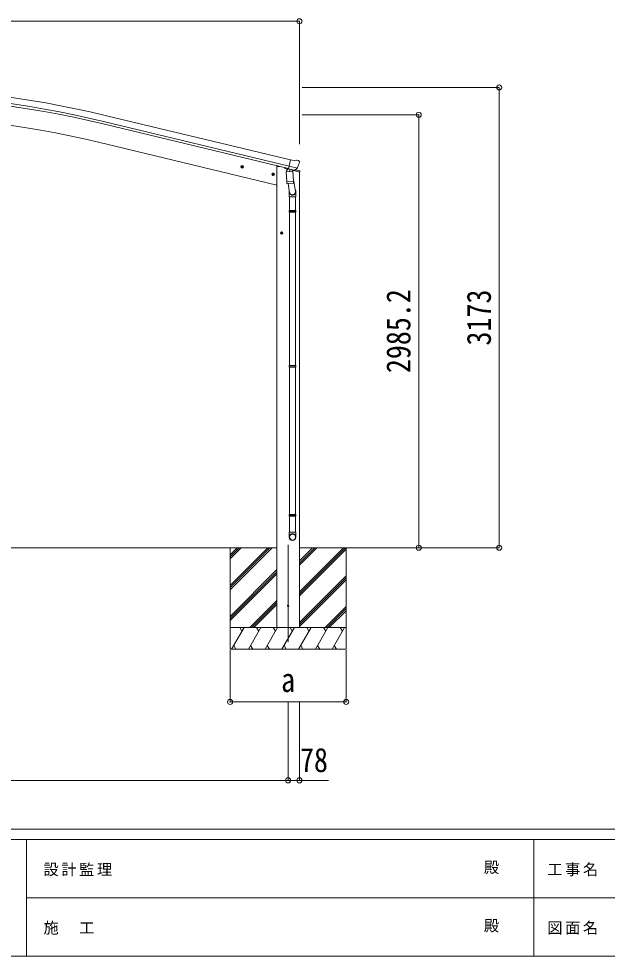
# Model space of a CAD drawing. Units: millimetres at full size, sheet at 1:35. Extents: x -9783 to 9892, y -6828 to 6752.
# Drawn here: x -4022 to 36, y -6828 to -365 of the extents above; entities that cross this region are included whole.
import ezdxf
from ezdxf.enums import TextEntityAlignment as Align

# ---------------------------------------------------------------- set-up
doc = ezdxf.new("R2010")
doc.units = ezdxf.units.MM
doc.header["$LTSCALE"] = 35
doc.header["$PDMODE"] = 32
doc.header["$PDSIZE"] = 35
for name, color, linetype, lineweight in [('0-0_0', 7, 'Continuous', 9), ('0-1_本体', 4, 'Continuous', 9), ('0-2_部品', 7, 'Continuous', 9), ('0-8_PARTS2', 2, 'Continuous', 9), ('0-A_寸法', 6, 'Continuous', 9), ('F-0_240', 7, 'Continuous', 9)]:
    doc.layers.add(name, color=color, linetype=linetype, lineweight=lineweight)
doc.styles.add('ＭＳ ゴシック', font='')
doc.styles.get('ＭＳ ゴシック').set_extended_font_data('MS Gothic')

msp = doc.modelspace()

# ---------------------------------------------------------------- linework, layer by layer
at = {"layer": '0-0_0'}
for p, q in [((-7913.2, -4011.94), (-2242.31, -4011.94)), ((-2564.26, -4011.93), (-2564.26, -4711.93)), ((-2564.26, -4272.66), (-2303.53, -4011.93)), ((-2564.26, -4286.8), (-2289.39, -4011.93)), ((-2564.26, -4300.94), (-2275.25, -4011.93)), ((-2564.26, -4088.81), (-2487.38, -4011.93)), ((-2564.26, -4074.67), (-2501.52, -4011.93)), ((-2564.26, -4060.53), (-2515.66, -4011.93)), ((-2086.26, -4131.31), (-1966.88, -4011.93)), ((-2086.26, -4117.17), (-1981.02, -4011.93)), ((-2086.26, -4103.03), (-1995.16, -4011.93)), ((-2086.26, -4011.94), (-1444.76, -4011.95)), ((-2086.26, -4315.16), (-1783.04, -4011.94)), ((-2086.26, -4329.3), (-1768.9, -4011.94)), ((-2086.26, -4343.44), (-1764.26, -4021.44)), ((-1764.26, -4011.93), (-1764.26, -4711.93)), ((-2564.26, -4484.79), (-2242.26, -4162.79)), ((-2564.26, -4498.93), (-2242.26, -4176.93)), ((-2564.26, -4513.07), (-2242.26, -4191.07)), ((-2086.26, -4527.29), (-1764.26, -4205.29)), ((-2086.26, -4541.43), (-1764.26, -4219.43)), ((-2086.26, -4555.57), (-1764.26, -4233.57)), ((-2429.27, -4561.93), (-2242.26, -4374.92)), ((-2415.13, -4561.93), (-2242.26, -4389.06)), ((-2400.98, -4561.93), (-2242.26, -4403.21)), ((-1908.77, -4561.93), (-1764.26, -4417.42)), ((-1894.63, -4561.93), (-1764.26, -4431.56)), ((-1880.48, -4561.93), (-1764.26, -4445.71)), ((-1764.26, -4561.93), (-2564.26, -4561.93)), ((-2553.97, -4711.93), (-2467.37, -4561.93)), ((-2482.37, -4587.91), (-2497.37, -4561.93)), ((-2438.5, -4711.93), (-2351.9, -4561.93)), ((-2366.9, -4587.91), (-2381.9, -4561.93)), ((-2323.03, -4711.93), (-2236.43, -4561.93)), ((-2251.43, -4587.91), (-2266.43, -4561.93)), ((-2086.51, -4561.94), (-2242.01, -4561.94)), ((-2207.56, -4711.93), (-2120.96, -4561.93)), ((-2135.96, -4587.91), (-2150.96, -4561.93)), ((-2092.09, -4711.93), (-2005.49, -4561.93)), ((-2020.49, -4587.91), (-2035.49, -4561.93)), ((-1976.62, -4711.93), (-1890.02, -4561.93)), ((-1920.02, -4561.93), (-1905.02, -4587.91)), ((-1861.15, -4711.93), (-1774.55, -4561.93)), ((-1804.55, -4561.93), (-1789.55, -4587.91)), ((-2564.26, -4711.93), (-1764.26, -4711.93)), ((-2538.97, -4685.95), (-2523.97, -4711.93)), ((-2423.5, -4685.95), (-2408.5, -4711.93)), ((-2308.03, -4685.95), (-2293.03, -4711.93)), ((-2192.56, -4685.95), (-2177.56, -4711.93)), ((-2077.09, -4685.95), (-2062.09, -4711.93)), ((-1961.62, -4685.95), (-1946.62, -4711.93)), ((-1846.15, -4685.95), (-1831.15, -4711.93))]:
    msp.add_line(p, q, dxfattribs=at)
at = {"layer": '0-1_本体'}
for p, q in [((-2147.45, -1338.2), (-3426.59, -1031.12)), ((-2161.45, -1396.55), (-3440.6, -1089.46)), ((-2157.52, -1380.18), (-3436.67, -1073.1)), ((-2242.01, -1511.93), (-3471.18, -1216.84)), ((-2242.26, -1382.55), (-2222.26, -1382.55)), ((-2242.26, -4561.93), (-2242.26, -1382.55)), ((-2222.26, -1382.55), (-2188.75, -1390.59)), ((-2086.26, -4561.93), (-2086.26, -1421.76))]:
    msp.add_line(p, q, dxfattribs=at)
for radius in [7073, 7029.83, 7013, 6882]:
    msp.add_arc((-5077.75, -7908.69), radius, 76.5, 103.5, dxfattribs=at)
at = {"layer": '0-2_部品'}
for p, q in [((-2121.57, -1342.81), (-2147.5, -1336.59)), ((-2121.57, -1342.81), (-2108.31, -1340.12)), ((-2093.83, -1343.3), (-2107.01, -1340.14)), ((-2090.73, -1345.55), (-2086.88, -1351.85)), ((-2086.52, -1354.13), (-2086.79, -1355.28)), ((-2490.64, -1383.46), (-2471.19, -1388.13)), ((-2483.05, -1378.6), (-2488.21, -1384.04)), ((-2483.25, -1395.52), (-2478.58, -1376.07)), ((-2475.75, -1380.35), (-2483.05, -1378.6)), ((-2478.78, -1392.99), (-2473.62, -1387.55)), ((-2473.62, -1387.55), (-2475.75, -1380.35)), ((-2188.95, -1390.07), (-2188.95, -1393.22)), ((-2166.91, -1402.46), (-2185.12, -1398.09)), ((-2177.64, -1419.99), (-2131.96, -1416.79)), ((-2172.97, -1486.83), (-2177.64, -1419.99)), ((-2163.23, -1398.22), (-2176.54, -1413.54)), ((-2176.54, -1413.54), (-2176.1, -1419.88)), ((-2162.28, -1398.16), (-2163.23, -1398.22)), ((-2159.2, -1400.63), (-2160.73, -1400.26)), ((-2122.5, -1409.44), (-2159.2, -1400.63)), ((-2100.57, -1394.43), (-2158.08, -1380.63)), ((-2153.25, -1402.45), (-2152.23, -1417.06)), ((-2125.04, -1411.45), (-2150.85, -1417.88)), ((-2133.73, -1413.62), (-2133.5, -1416.9)), ((-2131.96, -1416.79), (-2127.28, -1483.63)), ((-2120.13, -1409.91), (-2127.65, -1408.11)), ((-2084.4, -1422.27), (-2127.21, -1411.99)), ((-2124.34, -1409.67), (-2124.28, -1410.41)), ((-2120.97, -1409.81), (-2122.5, -1409.44)), ((-2117.42, -1409.34), (-2101.04, -1394.85)), ((-2112.9, -1406.17), (-2086.7, -1412.46)), ((-2084.4, -1415.38), (-2084.4, -1422.27)), ((-2276.72, -1434.82), (-2257.27, -1439.49)), ((-2269.13, -1429.96), (-2274.29, -1435.4)), ((-2269.33, -1446.88), (-2264.66, -1427.43)), ((-2261.83, -1431.71), (-2269.13, -1429.96)), ((-2264.86, -1444.35), (-2259.7, -1438.9)), ((-2259.7, -1438.9), (-2261.83, -1431.71)), ((-2172.97, -1486.83), (-2127.28, -1483.63)), ((-2129.01, -1458.87), (-2113.1, -1555.04)), ((-2126.42, -1496.1), (-2127.3, -1483.63)), ((-2172.96, -1486.83), (-2172.07, -1499.52)), ((-2128.27, -1498.24), (-2169.96, -1501.15)), ((-2164.54, -1500.77), (-2153.8, -1564.36)), ((-2126.82, -1497.46), (-2126.82, -1497.46)), ((-2156.95, -1557.54), (-2156.95, -1592.2)), ((-2156.95, -1592.2), (-2110.95, -1592.2)), ((-2154.95, -1592.2), (-2154.95, -1686.2)), ((-2112.95, -1592.2), (-2112.95, -1686.2)), ((-2110.95, -1592.2), (-2110.95, -1557.84)), ((-2156.95, -1688.2), (-2155.95, -1686.2)), ((-2156.95, -1688.2), (-2110.95, -1688.2)), ((-2156.95, -1688.2), (-2156.95, -1696.2)), ((-2156.95, -1696.2), (-2110.95, -1696.2)), ((-2156.95, -1696.2), (-2155.95, -1698.2)), ((-2155.95, -1686.2), (-2111.95, -1686.2)), ((-2155.95, -1698.2), (-2111.95, -1698.2)), ((-2154.95, -1698.2), (-2154.95, -2755.95)), ((-2112.95, -1698.2), (-2112.95, -2755.95)), ((-2110.95, -1688.2), (-2111.95, -1686.2)), ((-2218.46, -1842.07), (-2198.46, -1842.07)), ((-2212.21, -1835.57), (-2215.96, -1842.07)), ((-2204.71, -1835.57), (-2212.21, -1835.57)), ((-2208.46, -1852.07), (-2208.46, -1832.07)), ((-2200.95, -1842.07), (-2204.71, -1835.57)), ((-2204.71, -1848.57), (-2200.95, -1842.07)), ((-2156.95, -2757.95), (-2155.95, -2755.95)), ((-2156.95, -2757.95), (-2110.95, -2757.95)), ((-2156.95, -2757.95), (-2156.95, -2765.95)), ((-2156.95, -2765.95), (-2110.95, -2765.95)), ((-2156.95, -2765.95), (-2155.95, -2767.95)), ((-2155.95, -2755.95), (-2111.95, -2755.95)), ((-2155.95, -2767.95), (-2111.95, -2767.95)), ((-2154.95, -2767.95), (-2154.95, -3782.57)), ((-2112.95, -2767.95), (-2112.95, -3782.57)), ((-2110.95, -2757.95), (-2111.95, -2755.95)), ((-2156.95, -3784.57), (-2155.95, -3782.57)), ((-2156.95, -3784.57), (-2110.95, -3784.57)), ((-2156.95, -3784.57), (-2156.95, -3792.57)), ((-2156.95, -3792.57), (-2110.95, -3792.57)), ((-2156.95, -3792.57), (-2155.95, -3794.57)), ((-2155.95, -3782.57), (-2111.95, -3782.57)), ((-2155.95, -3794.57), (-2111.95, -3794.57)), ((-2154.95, -3794.57), (-2154.95, -3904.57)), ((-2112.95, -3794.57), (-2112.95, -3904.57)), ((-2110.95, -3784.57), (-2111.95, -3782.57)), ((-2156.95, -3938.71), (-2156.95, -3904.57)), ((-2156.95, -3904.57), (-2110.95, -3904.57)), ((-2110.95, -3938.71), (-2110.95, -3904.57))]:
    msp.add_line(p, q, dxfattribs=at)
for points in [[(-2152.93, -1402.04), (-2162.66, -1399.7), (-2147.5, -1336.59)], [(-2488.21, -1384.04), (-2486.08, -1391.24), (-2478.78, -1392.99)], [(-2152.93, -1402.04), (-2152.7, -1402.19), (-2127.93, -1408.14), (-2127.65, -1408.11)], [(-2100.3, -1393.86), (-2100.88, -1394.7), (-2101.04, -1394.85)], [(-2274.29, -1435.4), (-2272.16, -1442.6), (-2264.86, -1444.35)], [(-2110.95, -1688.2), (-2110.95, -1696.2), (-2111.95, -1698.2)], [(-2215.96, -1842.07), (-2212.21, -1848.57), (-2204.71, -1848.57)], [(-2110.95, -2757.95), (-2110.95, -2765.95), (-2111.95, -2767.95)], [(-2110.95, -3784.57), (-2110.95, -3792.57), (-2111.95, -3794.57)]]:
    msp.add_lwpolyline(points, dxfattribs=at)
for centre, radius in [((-2480.92, -1385.79), 8.5), ((-2480.92, -1385.79), 7.7), ((-2480.92, -1385.79), 6.5), ((-2266.99, -1437.15), 8.5), ((-2266.99, -1437.15), 7.7), ((-2266.99, -1437.15), 6.5), ((-2208.46, -1842.07), 8.5), ((-2208.46, -1842.07), 7.7), ((-2208.46, -1842.07), 6.5)]:
    msp.add_circle(centre, radius, dxfattribs=at)
at = {"layer": '0-2_部品', "color": 4}
msp.add_circle((-2164.26, -4411.95), 4.5, dxfattribs=at)
at = {"layer": '0-2_部品'}
for centre, radius, start, end in [((-2107.71, -1343.06), 3, 76.5, 101.5), ((-2283.6, -1308.03), 202.4, 334.90875, 346.5), ((-2095, -1348.17), 5, 31.5, 76.5), ((-2183.95, -1393.22), 5, 180, 256.5), ((-2160.61, -1399.77), 0.5, 221.23754, 256.5), ((-2153.85, -1402.53), 0.604, 7.79405, 79.40158), ((-2151.21, -1416.91), 1.03, 188.03431, 289.96103), ((-2125.28, -1410.48), 1, 284, 4), ((-2123.84, -1409.63), 0.5, 76.5, 184), ((-2120.85, -1409.32), 0.5, 256.5, 291.76246), ((-2087.4, -1415.38), 3, 0, 76.5), ((-2170.1, -1499.16), 2, 190.53157, 274), ((-2128.41, -1496.24), 2, 274, 322.59038), ((-2128.36, -1496.27), 1.95, 322.52234, 4.95983), ((-2140.95, -1557.84), 30, 0, 2.54858)]:
    msp.add_arc(centre, radius, start, end, dxfattribs=at)
for centre, major_axis, ratio, start_param, end_param in [((-2089.44, -1353.42), (1.57, -2.57), 0.99628, 0.7835347, 1.5707963), ((-2119.43, -1406.99), (0.73, -2.92), 0.997631, 5.8041905, 5.8929484), ((-2119.47, -1406.86), (-2.63, 3.16), 0.650902, 2.1145521, 2.1873627), ((-2119.41, -1407.09), (0.73, -2.92), 0.997631, 5.965759, 6.7621801), ((-2133.95, -1557.54), (-23, 0), 0.996195, 6.0000678, 10.0103449), ((-2133.95, -1557.54), (-21, 0), 0.996195, 0.3319459, 3.3482706), ((-2133.95, -3936.97), (23, 0), 0.996195, 6.2831853, 9.424778), ((-2133.95, -3938.71), (23, 0), 0.996195, 6.2831853, 9.424778), ((-2133.95, -3938.71), (0, -23.43), 0.981806, 4.712389, 7.8539816)]:
    msp.add_ellipse(centre, major_axis=major_axis, ratio=ratio, start_param=start_param, end_param=end_param, dxfattribs=at)
msp.add_ellipse((-2133.95, -3938.71), major_axis=(-21, 0), ratio=0.996195, dxfattribs=at)
at = {"layer": '0-8_PARTS2'}
msp.add_line((-2164.26, -4661.12), (-2164.26, -3992.1), dxfattribs=at)
at = {"layer": '0-8_PARTS2', "color": 6}
for p, q in [((-7991.25, -5615.34), (-2164.26, -5615.34)), ((-2164.26, -5615.34), (-2086.26, -5615.34))]:
    msp.add_line(p, q, dxfattribs=at)
at = {"layer": '0-A_寸法'}
for p, q in [((-8069.25, -382.47), (-2086.26, -382.47)), ((-2086.26, -382.47), (-2086.26, -1229.59)), ((-709.07, -838.95), (-2067.32, -838.95)), ((-709.07, -4011.95), (-709.07, -838.95)), ((-1263.81, -1026.79), (-2067.32, -1026.79)), ((-1263.81, -4011.95), (-1263.81, -1026.79)), ((-1263.81, -4011.95), (-2067.32, -4011.95)), ((-709.07, -4011.95), (-1263.81, -4011.95)), ((-2564.26, -5074.97), (-2564.26, -4718.43)), ((-1764.26, -5074.97), (-1764.26, -4718.43)), ((-2564.26, -5074.97), (-1764.26, -5074.97)), ((-2164.26, -5615.34), (-2164.26, -5074.97)), ((-2086.26, -5615.34), (-2086.26, -5074.97)), ((-2086.26, -5615.34), (-1886.26, -5615.34))]:
    msp.add_line(p, q, dxfattribs=at)
for p in [(-2086.26, -382.47), (-709.07, -838.95), (-1263.81, -1026.79), (-1263.81, -4011.95), (-709.07, -4011.95), (-2564.26, -5074.97), (-1764.26, -5074.97), (-2164.26, -5615.34), (-2086.26, -5615.34)]:
    msp.add_point(p, dxfattribs=at)
at = {"layer": 'F-0_240', "color": 5}
for p, q in [((-9783.03, -5953.1), (9396.97, -5953.1)), ((-9783.03, -6023.1), (6285.75, -6023.1)), ((-3969.25, -6023.1), (-3969.25, -6828.1)), ((-469.25, -6023.1), (-469.25, -6828.1)), ((-3969.25, -6425.6), (3205.75, -6425.6)), ((-9783.03, -6828.1), (9396.97, -6828.1))]:
    msp.add_line(p, q, dxfattribs=at)

# ---------------------------------------------------------------- texts
at = {"layer": '0-A_寸法', "color": 7, "style": 'ＭＳ ゴシック', "width": 0.85}
for s, p in [('2985.2', (-1270.81, -2808.12)), ('3173', (-716.07, -2617.95))]:
    msp.add_text(s, height=166.8, rotation=90, dxfattribs=at).set_placement(p, align=Align.BOTTOM_LEFT)
for s, p in [('a', (-2212.38, -5055.97)), ('78', (-2082.51, -5608.34))]:
    msp.add_text(s, height=166.8, dxfattribs=at).set_placement(p, align=Align.BOTTOM_LEFT)
at = {"layer": 'F-0_240', "style": 'ＭＳ ゴシック'}
for p in [(-814.24, -6276.85), (-814.24, -6679.35)]:
    msp.add_text('殿', height=76.98, dxfattribs=at).set_placement(p, align=Align.BOTTOM_LEFT)
at = {"layer": 'F-0_240', "char_height": 76.98, "attachment_point": 7, "style": 'ＭＳ ゴシック'}
for s, insert in [('\\T1.17;設計監理', (-3851.04, -6276.85)), ('\\T1.17;工事名', (-376.96, -6276.85)), ('\\T1.17;施\u3000工', (-3851.04, -6679.35)), ('\\T1.17;図面名', (-376.96, -6679.35))]:
    msp.add_mtext(s, dxfattribs=dict(at, insert=insert))

doc.saveas('drawing.dxf')
